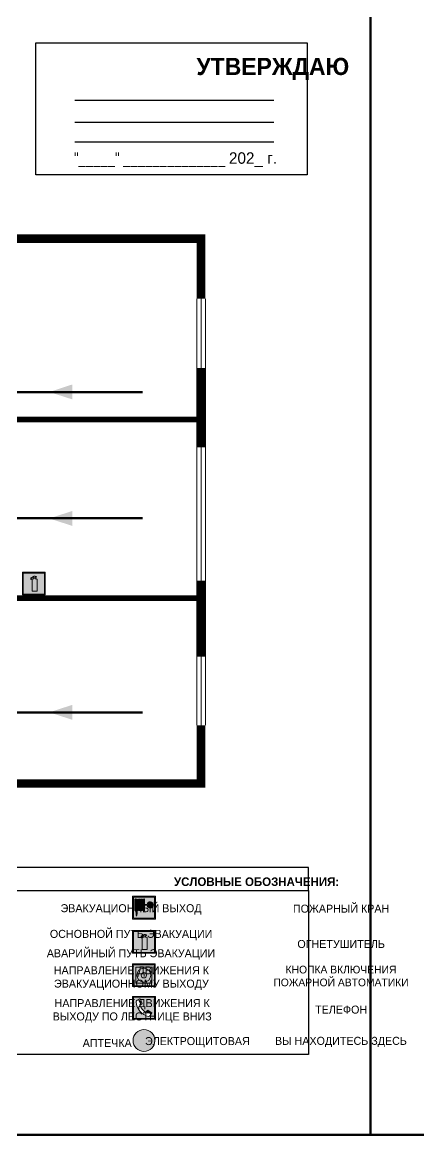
# Model space of a CAD drawing. Header units: millimetres. Extents: x 13810 to 67229, y 12374 to 21950.
# Drawn here: x 29276.1 to 29414.8, y 18689 to 19078.3 of the extents above; entities that cross this region are included whole.
import ezdxf

# ---------------------------------------------------------------- set-up
doc = ezdxf.new("R2010")
doc.units = ezdxf.units.MM
doc.layers.add('План_Штампы', color=7, linetype='Continuous')
doc.styles.add('обычный', font='arial.ttf')

# ---------------------------------------------------------------- blocks, each defined once
blk = doc.blocks.new('A$C37112FD5')
at = {"true_color": 0xf5f5ff}
h = blk.add_hatch(color=7, dxfattribs=at)
h.dxf.hatch_style = 1
h.paths.add_polyline_path([(12.8, -7.4), (0, -7.4), (0, -20.2), (12.8, -20.2)])
h.paths.add_polyline_path([(12.29, -7.91), (12.29, -19.69), (0.51, -19.69), (0.51, -7.91)], flags=16)
h.paths.add_polyline_path([(4.98, -9.04, -0.42597), (5.17, -9.22), (5.17, -12.25), (5.17, -15.29, -0.432244), (4.98, -15.47), (4.83, -15.47, -0.42597), (4.64, -15.29), (4.64, -12.25), (4.64, -9.22, -0.432244), (4.83, -9.04)], flags=0)
h.paths.add_polyline_path([(4.28, -9.22), (4.28, -12.25), (4.28, -15.29, -0.432244), (4.09, -15.47), (3.94, -15.47, -0.42597), (3.75, -15.29), (3.75, -12.25), (3.75, -9.22, -0.432244), (3.94, -9.04), (4.09, -9.04, -0.42597)], flags=0)
h.paths.add_polyline_path([(5.72, -9.04), (5.87, -9.04, -0.42597), (6.06, -9.22), (6.06, -12.25), (6.06, -15.29, -0.432244), (5.87, -15.47), (5.72, -15.47, -0.42597), (5.53, -15.29), (5.53, -12.25), (5.53, -9.22, -0.432244)], flags=0)
h.paths.add_polyline_path([(6.42, -8.9), (6.5, -8.9, -0.42597), (6.69, -9.08), (6.69, -12.03), (8.21, -12.03, -15.824349), (8.21, -12.47), (6.69, -12.47), (6.69, -15.42, -0.432244), (6.5, -15.6), (6.42, -15.6)], flags=0)
h.paths.add_polyline_path([(3.39, -9.22), (3.39, -12.25), (3.39, -15.29, -0.432244), (3.2, -15.47), (3.05, -15.47, -0.42597), (2.85, -15.29), (2.85, -12.25), (2.85, -9.22, -0.432244), (3.05, -9.04), (3.2, -9.04, -0.42597)], flags=0)
h.paths.add_polyline_path([(2.5, -9.22), (2.5, -16.71), (1.96, -16.71), (1.96, -9.22, -0.432244), (2.15, -9.04), (2.31, -9.04, -0.42597)], flags=0)
h.paths.add_polyline_path([(1.61, -8.9), (1.61, -15.6), (1.57, -15.6, -0.42597), (1.37, -15.42), (1.37, -12.03), (1.37, -9.09, -0.432244), (1.57, -8.9)], flags=0)
h.paths.add_polyline_path([(9.76, -10.81), (9.76, -12.03), (8.49, -12.03, -0.336371)], flags=0)
h.paths.add_polyline_path([(8.49, -12.47), (9.76, -12.47), (9.76, -13.7, -0.336371)], flags=0)
h.paths.add_polyline_path([(10.11, -10.81, -0.336371), (11.38, -12.03), (10.11, -12.03)], flags=0)
h.paths.add_polyline_path([(10.11, -12.47), (11.38, -12.47, -0.336371), (10.11, -13.7)], flags=0)
h.paths.add_polyline_path([(2.5, -16.84), (2.5, -17.05), (1.97, -17.05), (1.97, -16.84)], flags=0)
h.paths.add_polyline_path([(2.5, -17.24, -0.033778), (2.24, -18.6, -0.033778), (1.97, -17.24)], flags=0)
h = blk.add_hatch(color=242)
h.dxf.hatch_style = 1
h.paths.add_polyline_path([(12.29, -7.91), (0.51, -7.91), (0.51, -19.69), (12.29, -19.69)])
h.paths.add_polyline_path([(6.42, -15.6), (6.42, -8.9), (6.5, -8.9, -0.42597), (6.69, -9.08), (6.69, -12.03), (8.21, -12.03, -15.824349), (8.21, -12.47), (6.69, -12.47), (6.69, -15.42, -0.432244), (6.5, -15.6)], flags=16)
h.paths.add_polyline_path([(5.87, -15.47), (5.72, -15.47, -0.42597), (5.53, -15.29), (5.53, -12.25), (5.53, -9.22, -0.432244), (5.72, -9.04), (5.87, -9.04, -0.42597), (6.06, -9.22), (6.06, -12.25), (6.06, -15.29, -0.432244)], flags=16)
h.paths.add_polyline_path([(4.98, -15.47), (4.83, -15.47, -0.42597), (4.64, -15.29), (4.64, -12.25), (4.64, -9.22, -0.432244), (4.83, -9.04), (4.98, -9.04, -0.42597), (5.17, -9.22), (5.17, -12.25), (5.17, -15.29, -0.432244)], flags=16)
h.paths.add_polyline_path([(4.09, -15.47), (3.94, -15.47, -0.42597), (3.75, -15.29), (3.75, -12.25), (3.75, -9.22, -0.432244), (3.94, -9.04), (4.09, -9.04, -0.42597), (4.28, -9.22), (4.28, -12.25), (4.28, -15.29, -0.432244)], flags=16)
h.paths.add_polyline_path([(3.2, -15.47), (3.05, -15.47, -0.42597), (2.85, -15.29), (2.85, -12.25), (2.85, -9.22, -0.432244), (3.05, -9.04), (3.2, -9.04, -0.42597), (3.39, -9.22), (3.39, -12.25), (3.39, -15.29, -0.432244)], flags=16)
h.paths.add_polyline_path([(2.5, -17.05), (1.97, -17.05), (1.97, -16.84), (2.5, -16.84)], flags=16)
h.paths.add_polyline_path([(2.5, -17.24, -0.033778), (2.24, -18.6, -0.033778), (1.97, -17.24)], flags=16)
h.paths.add_polyline_path([(2.5, -16.71), (1.96, -16.71), (1.96, -9.22, -0.432244), (2.15, -9.04), (2.31, -9.04, -0.42597), (2.5, -9.22)], flags=16)
h.paths.add_polyline_path([(1.61, -15.6), (1.57, -15.6, -0.42597), (1.37, -15.42), (1.37, -12.03), (1.37, -9.09, -0.432244), (1.57, -8.9), (1.61, -8.9)], flags=16)
h.paths.add_polyline_path([(8.49, -12.47), (9.76, -12.47), (9.76, -13.7, -0.336371)], flags=0)
h.paths.add_polyline_path([(10.11, -13.7), (10.11, -12.47), (11.38, -12.47, -0.336371)], flags=0)
h.paths.add_polyline_path([(8.49, -12.03, -0.336371), (9.76, -10.81), (9.76, -12.03)], flags=0)
h.paths.add_polyline_path([(10.11, -12.03), (10.11, -10.81, -0.336371), (11.38, -12.03)], flags=0)
h = blk.add_hatch(color=7, dxfattribs=at)
h.dxf.hatch_style = 1
h.paths.add_polyline_path([(1.61, -8.9), (1.57, -8.9, 0.432244), (1.37, -9.09), (1.37, -12.03), (1.37, -15.42, 0.42597), (1.57, -15.6), (1.61, -15.6)])
h.paths.add_polyline_path([(2.5, -9.22, 0.42597), (2.31, -9.04), (2.15, -9.04, 0.432244), (1.96, -9.22), (1.96, -16.71), (2.5, -16.71)])
h.paths.add_polyline_path([(2.5, -16.84), (1.97, -16.84), (1.97, -17.05), (2.5, -17.05)])
h.paths.add_polyline_path([(2.5, -17.24), (1.97, -17.24, 0.033778), (2.24, -18.6, 0.033778)])
h.paths.add_polyline_path([(3.39, -12.25), (3.39, -9.22, 0.42597), (3.2, -9.04), (3.05, -9.04, 0.432244), (2.85, -9.22), (2.85, -12.25), (2.85, -15.29, 0.42597), (3.05, -15.47), (3.2, -15.47, 0.432244), (3.39, -15.29)])
h.paths.add_polyline_path([(4.28, -12.25), (4.28, -9.22, 0.42597), (4.09, -9.04), (3.94, -9.04, 0.432244), (3.75, -9.22), (3.75, -12.25), (3.75, -15.29, 0.42597), (3.94, -15.47), (4.09, -15.47, 0.432244), (4.28, -15.29)])
h.paths.add_polyline_path([(5.17, -12.25), (5.17, -9.22, 0.42597), (4.98, -9.04), (4.83, -9.04, 0.432244), (4.64, -9.22), (4.64, -12.25), (4.64, -15.29, 0.42597), (4.83, -15.47), (4.98, -15.47, 0.432244), (5.17, -15.29)])
h.paths.add_polyline_path([(6.06, -12.25), (6.06, -9.22, 0.42597), (5.87, -9.04), (5.72, -9.04, 0.432244), (5.53, -9.22), (5.53, -12.25), (5.53, -15.29, 0.42597), (5.72, -15.47), (5.87, -15.47, 0.432244), (6.06, -15.29)])
h.paths.add_polyline_path([(6.69, -12.47), (8.21, -12.47, 15.824349), (8.21, -12.03), (6.69, -12.03), (6.69, -9.08, 0.42597), (6.5, -8.9), (6.42, -8.9), (6.42, -15.6), (6.5, -15.6, 0.432244), (6.69, -15.42)])
h.paths.add_polyline_path([(8.49, -12.47), (9.76, -12.47), (9.76, -13.7, -0.336371)], flags=16)
h.paths.add_polyline_path([(8.49, -12.03, -0.336371), (9.76, -10.81), (9.76, -12.03)], flags=16)
h.paths.add_polyline_path([(10.11, -12.47), (11.38, -12.47, -0.336371), (10.11, -13.7)], flags=16)
h.paths.add_polyline_path([(10.11, -12.03), (10.11, -10.81, -0.336371), (11.38, -12.03)], flags=16)
h = blk.add_hatch(color=242)
h.dxf.hatch_style = 1
h.paths.add_polyline_path([(9.76, -10.81, 0.336371), (8.49, -12.03), (9.76, -12.03)])
h.paths.add_polyline_path([(10.11, -10.81), (10.11, -12.03), (11.38, -12.03, 0.336371)])
h.paths.add_polyline_path([(11.38, -12.47), (10.11, -12.47), (10.11, -13.7, 0.336371)])
h.paths.add_polyline_path([(9.76, -12.47), (8.49, -12.47, 0.336371), (9.76, -13.7)])
at = {"color": 242, "lineweight": 5}
for p, q in [((0, -20.2), (0, -7.4)), ((0, -7.4), (12.8, -7.4)), ((1.37, -12.03), (1.37, -9.08)), ((1.37, -12.03), (1.37, -15.42)), ((1.57, -8.9), (1.61, -8.9)), ((1.61, -8.9), (1.61, -15.6)), ((1.96, -16.71), (1.96, -9.22)), ((2.15, -9.04), (2.31, -9.04)), ((2.5, -16.71), (2.5, -9.22)), ((2.85, -12.25), (2.85, -9.22)), ((2.85, -12.25), (2.85, -15.29)), ((3.05, -9.04), (3.2, -9.04)), ((3.39, -12.25), (3.39, -9.22)), ((3.39, -12.25), (3.39, -15.29)), ((3.75, -12.25), (3.75, -9.22)), ((3.75, -12.25), (3.75, -15.29)), ((3.94, -9.04), (4.09, -9.04)), ((4.28, -12.25), (4.28, -9.22)), ((4.28, -12.25), (4.28, -15.29)), ((4.64, -12.25), (4.64, -9.22)), ((4.64, -12.25), (4.64, -15.29)), ((4.83, -9.04), (4.98, -9.04)), ((5.17, -12.25), (5.17, -9.22)), ((5.17, -12.25), (5.17, -15.29)), ((5.53, -12.25), (5.53, -9.22)), ((5.53, -12.25), (5.53, -15.29)), ((5.72, -9.04), (5.87, -9.04)), ((6.06, -12.25), (6.06, -9.22)), ((6.06, -12.25), (6.06, -15.29)), ((6.42, -8.9), (6.42, -15.6)), ((6.5, -8.9), (6.42, -8.9)), ((6.69, -12.03), (6.69, -9.08)), ((8.21, -12.03), (6.69, -12.03)), ((9.76, -12.03), (8.49, -12.03)), ((9.76, -10.81), (9.76, -12.03)), ((10.11, -10.81), (10.11, -12.03)), ((11.38, -12.03), (10.11, -12.03)), ((12.8, -20.2), (12.8, -7.4)), ((1.57, -15.6), (1.61, -15.6)), ((1.96, -16.71), (2.5, -16.71)), ((1.97, -16.84), (2.5, -16.84)), ((1.97, -17.05), (1.97, -16.84)), ((2.5, -17.05), (1.97, -17.05)), ((1.97, -17.24), (2.5, -17.24)), ((2.5, -16.84), (2.5, -17.05)), ((3.05, -15.47), (3.2, -15.47)), ((3.94, -15.47), (4.09, -15.47)), ((4.83, -15.47), (4.98, -15.47)), ((5.72, -15.47), (5.87, -15.47)), ((6.42, -15.6), (6.5, -15.6)), ((8.21, -12.47), (6.69, -12.47)), ((6.69, -12.47), (6.69, -15.42)), ((9.76, -12.47), (8.49, -12.47)), ((9.76, -12.47), (9.76, -13.7)), ((11.38, -12.47), (10.11, -12.47)), ((10.11, -12.47), (10.11, -13.7)), ((0, -20.2), (12.8, -20.2))]:
    blk.add_line(p, q, dxfattribs=at)
blk.add_lwpolyline([(0.51, -7.91), (12.29, -7.91), (12.29, -19.69), (0.51, -19.69)], close=True, dxfattribs=at)
for centre, radius, start, end in [((1.56, -9.09), 0.182, 87.10267, 180.60715), ((2.15, -9.22), 0.182, 87.10267, 180.60715), ((2.32, -9.22), 0.182, 359.39285, 92.89733), ((3.04, -9.22), 0.182, 87.10267, 180.60715), ((3.21, -9.22), 0.182, 359.39285, 92.89733), ((3.93, -9.22), 0.182, 87.10267, 180.60715), ((4.1, -9.22), 0.182, 359.39285, 92.89733), ((4.82, -9.22), 0.182, 87.10267, 180.60715), ((4.99, -9.22), 0.182, 359.39285, 92.89733), ((5.71, -9.22), 0.182, 87.10267, 180.60715), ((5.88, -9.22), 0.182, 359.39285, 92.89733), ((6.51, -9.09), 0.182, 359.39285, 92.89733), ((9.93, -12.25), 1.74, 187.23185, 172.76815), ((9.93, -12.25), 1.46, 96.99266, 171.35851), ((9.93, -12.25), 1.46, 8.64149, 83.00734), ((1.56, -15.42), 0.182, 179.39285, 272.89733), ((12.17, -15.98), 10.27, 187.04098, 194.7793), ((-7.7, -15.98), 10.27, 345.2207, 352.95902), ((3.04, -15.29), 0.182, 179.39285, 272.89733), ((3.21, -15.29), 0.182, 267.10267, 0.60715), ((3.93, -15.29), 0.182, 179.39285, 272.89733), ((4.1, -15.29), 0.182, 267.10267, 0.60715), ((4.82, -15.29), 0.182, 179.39285, 272.89733), ((4.99, -15.29), 0.182, 267.10267, 0.60715), ((5.71, -15.29), 0.182, 179.39285, 272.89733), ((5.88, -15.29), 0.182, 267.10267, 0.60715), ((6.51, -15.42), 0.182, 267.10267, 0.60715), ((9.93, -12.25), 1.46, 188.64149, 263.00734), ((9.93, -12.25), 1.46, 276.99266, 351.35851)]:
    blk.add_arc(centre, radius, start, end, dxfattribs=at)
blk = doc.blocks.new('A$C7B8C2D5B')
at = {"lineweight": 0}
h = blk.add_hatch(color=5, dxfattribs=at)
h.dxf.hatch_style = 1
h.paths.add_polyline_path([(1.4, -3.02, 1), (-2.11, -3.02, 1)])
at = {"color": 5, "lineweight": 0}
blk.add_circle((-0.36, -3.02), 1.75, dxfattribs=at)
blk = doc.blocks.new('A$C456E1F9C')
at = {"lineweight": 5}
h = blk.add_hatch(color=242, dxfattribs=at)
h.paths.add_polyline_path([(0.51, -1.47), (0.51, -13.26), (12.29, -13.26), (12.29, -1.47)])
h.paths.add_polyline_path([(5.42, -4.95, -0.254479), (4.78, -5.4), (3.52, -2.53, -0.209735), (4.23, -2.4)], flags=16)
h.paths.add_polyline_path([(8.53, -8.6), (10.87, -10.17), (10.54, -10.76), (8.03, -9.13, -0.192251)], flags=16)
h.paths.add_polyline_path([(4.61, -5.49, 0.005518), (3.87, -5.72, 0.128647), (7.49, -10.01, 0.00809), (7.83, -9.33), (10.47, -10.97, -0.16736), (8.99, -12.25, -0.327862), (1.95, -3.95, -0.166952), (3.36, -2.62)], flags=16)
at = {"color": 242, "lineweight": 5}
for p, q in [((0, -13.77), (0, -0.97)), ((12.8, -0.97), (0, -0.97)), ((4.61, -5.49), (3.36, -2.62)), ((3.52, -2.53), (4.78, -5.4)), ((4.23, -2.4), (5.42, -4.95)), ((12.8, -13.77), (12.8, -0.97)), ((7.83, -9.33), (10.47, -10.97)), ((8.03, -9.13), (10.54, -10.76)), ((10.81, -10.12), (8.53, -8.6)), ((10.54, -10.76), (10.8, -10.3)), ((10.8, -10.3), (10.81, -10.12)), ((0, -13.77), (12.8, -13.77))]:
    blk.add_line(p, q, dxfattribs=at)
blk.add_lwpolyline([(0.51, -1.47), (12.29, -1.47), (12.29, -13.26), (0.51, -13.26)], close=True, dxfattribs=at)
for centre, radius, start, end in [((4.59, -5.34), 2.99, 114.28453, 152.19739), ((11.12, -3.31), 9.19, 183.99153, 256.60086), ((4.02, -3.27), 0.891, 76.32839, 123.70924), ((14.98, -39.1), 35.17, 107.14873, 108.41345), ((13.86, -0.94), 11.08, 205.55365, 234.87622), ((4.68, -4.59), 0.824, 276.9621, 334.07228), ((-13.31, 0.8), 23.44, 332.54871, 334.40268), ((8.94, -9.5), 0.989, 114.40924, 157.93883), ((7.87, -9.46), 3, 291.92908, 329.9329)]:
    blk.add_arc(centre, radius, start, end, dxfattribs=at)
blk = doc.blocks.new('A$C54414219')
at = {"true_color": 0xffffff}
h = blk.add_hatch(color=7, dxfattribs=at)
h.paths.add_polyline_path([(2.39, -9.45), (2.39, -18.3), (11.23, -18.3), (11.23, -9.45)], flags=0)
h.paths.add_polyline_path([(10.71, -13.87, -1), (2.92, -13.87, -1)], flags=0)
h.paths.add_polyline_path([(8.3, -13.87, -1), (5.33, -13.87, -1)], flags=0)
h.paths.add_polyline_path([(0.41, -7.47), (0.41, -20.27), (13.21, -20.27), (13.21, -7.47)])
h.paths.add_polyline_path([(0.92, -19.77), (12.71, -19.77), (12.71, -7.98), (0.92, -7.98)], flags=16)
h.paths.add_polyline_path([(11.23, -9.45), (11.23, -18.3), (2.39, -18.3), (2.39, -9.45)], flags=0)
at = {"lineweight": 5}
h = blk.add_hatch(color=242, dxfattribs=at)
h.paths.add_polyline_path([(12.71, -7.98), (0.92, -7.98), (0.92, -19.77), (12.71, -19.77)])
h.paths.add_polyline_path([(11.23, -18.3), (2.39, -18.3), (2.39, -9.45), (11.23, -9.45)], flags=16)
h.paths.add_polyline_path([(10.71, -13.87, -1), (2.92, -13.87, -1)], flags=0)
h.paths.add_polyline_path([(8.3, -13.87, -1), (5.33, -13.87, -1)], flags=0)
at = {"true_color": 0xffffff}
h = blk.add_hatch(color=7, dxfattribs=at)
h.paths.add_polyline_path([(2.39, -9.45), (2.39, -18.3), (11.23, -18.3), (11.23, -9.45)])
h.paths.add_polyline_path([(10.71, -13.87, -1), (2.92, -13.87, -1)], flags=16)
h.paths.add_polyline_path([(8.3, -13.87, -1), (5.33, -13.87, -1)], flags=0)
at = {"lineweight": 5}
h = blk.add_hatch(color=242, dxfattribs=at)
h.paths.add_polyline_path([(2.92, -13.87, 1), (10.71, -13.87, 1)])
h.paths.add_polyline_path([(8.3, -13.87, -1), (5.33, -13.87, -1)], flags=16)
at = {"color": 242, "lineweight": 5}
for p, q in [((0.41, -20.27), (0.41, -7.47)), ((0.41, -7.47), (13.21, -7.47)), ((0.41, -7.47), (13.21, -7.47)), ((13.21, -20.27), (13.21, -7.47)), ((0.41, -20.27), (13.21, -20.27))]:
    blk.add_line(p, q, dxfattribs=at)
for points in [[(0.92, -7.98), (12.71, -7.98), (12.71, -19.77), (0.92, -19.77)], [(2.39, -9.45), (11.23, -9.45), (11.23, -18.3), (2.39, -18.3)]]:
    blk.add_lwpolyline(points, close=True, dxfattribs=at)
for radius in [3.89, 1.49]:
    blk.add_circle((6.81, -13.87), radius, dxfattribs=at)
blk = doc.blocks.new('A$C3AD82952')
at = {"true_color": 0xf5f5ff}
h = blk.add_hatch(color=7, dxfattribs=at)
h.dxf.hatch_style = 1
h.paths.add_polyline_path([(8.21, 8.73, 0.414214), (7.89, 9.05), (7.22, 9.05), (7.22, 9.92), (7.59, 9.92, 1), (7.57, 10.36), (7.22, 10.36), (7.22, 10.6), (6.43, 10.6), (6.43, 10.36), (6.01, 10.36), (4.74, 9.59), (4.74, 8.69), (4.98, 8.73), (4.98, 9.26), (6.12, 9.91), (6.43, 9.91), (6.43, 9.05), (5.76, 9.05, 0.414214), (5.44, 8.73), (5.44, 2.2), (8.21, 2.2)], flags=0)
h.paths.add_polyline_path([(12.8, 12.8), (0, 12.8), (0, 0), (12.8, 0)])
h.paths.add_polyline_path([(0.51, 12.29), (12.29, 12.29), (12.29, 0.51), (0.51, 0.51)], flags=16)
h.paths.add_polyline_path([(4.74, 9.59), (6.01, 10.36), (6.43, 10.36), (6.43, 10.6), (7.22, 10.6), (7.22, 10.36), (7.59, 10.36, -0.94586), (7.59, 9.92), (7.22, 9.92), (7.22, 9.05), (7.89, 9.05, -0.414214), (8.21, 8.73), (8.21, 2.2), (5.44, 2.2), (5.44, 8.73, -0.414214), (5.76, 9.05), (6.43, 9.05), (6.43, 9.91), (6.12, 9.91), (4.98, 9.26), (4.98, 8.73), (4.74, 8.69)], flags=0)
h = blk.add_hatch(color=242)
h.dxf.hatch_style = 1
h.paths.add_polyline_path([(12.29, 12.29), (0.51, 12.29), (0.51, 0.51), (12.29, 0.51)])
h.paths.add_polyline_path([(4.74, 8.69), (4.74, 9.59), (6.01, 10.36), (6.43, 10.36), (6.43, 10.6), (7.22, 10.6), (7.22, 10.36), (7.59, 10.36, -0.94586), (7.59, 9.92), (7.22, 9.92), (7.22, 9.05), (7.89, 9.05, -0.414214), (8.21, 8.73), (8.21, 2.2), (5.44, 2.2), (5.44, 8.73, -0.414214), (5.76, 9.05), (6.43, 9.05), (6.43, 9.91), (6.12, 9.91), (4.98, 9.26), (4.98, 8.73)], flags=16)
h = blk.add_hatch(color=7, dxfattribs=at)
h.dxf.hatch_style = 1
h.paths.add_polyline_path([(8.21, 8.73, 0.414214), (7.89, 9.05), (7.22, 9.05), (7.22, 9.92), (7.59, 9.92, 1), (7.57, 10.36), (7.22, 10.36), (7.22, 10.6), (6.43, 10.6), (6.43, 10.36), (6.01, 10.36), (4.74, 9.59), (4.74, 8.69), (4.98, 8.73), (4.98, 9.26), (6.12, 9.91), (6.43, 9.91), (6.43, 9.05), (5.76, 9.05, 0.414214), (5.44, 8.73), (5.44, 2.2), (8.21, 2.2)])
at = {"color": 242, "lineweight": 5}
for p, q in [((0, 0), (0, 12.8)), ((0, 12.8), (12.8, 12.8)), ((12.8, 0), (12.8, 12.8)), ((6.01, 10.36), (4.74, 9.59)), ((4.74, 9.59), (4.74, 8.69)), ((4.74, 8.69), (4.98, 8.73)), ((4.98, 9.26), (6.12, 9.91)), ((4.98, 8.73), (4.98, 9.26)), ((5.44, 2.2), (5.44, 8.73)), ((5.76, 9.05), (6.43, 9.05)), ((6.01, 10.36), (6.43, 10.36)), ((6.12, 9.91), (6.43, 9.91)), ((7.22, 10.6), (6.43, 10.6)), ((6.43, 10.6), (6.43, 10.36)), ((6.43, 9.91), (6.43, 9.05)), ((7.22, 10.36), (7.22, 10.6)), ((7.59, 10.36), (7.22, 10.36)), ((7.22, 9.05), (7.22, 9.92)), ((7.59, 9.92), (7.22, 9.92)), ((7.89, 9.05), (7.22, 9.05)), ((8.21, 2.2), (8.21, 8.73)), ((0, 0), (12.8, 0)), ((5.44, 2.2), (8.21, 2.2))]:
    blk.add_line(p, q, dxfattribs=at)
blk.add_lwpolyline([(0.51, 12.29), (12.29, 12.29), (12.29, 0.51), (0.51, 0.51)], close=True, dxfattribs=at)
for centre, radius, start, end in [((5.76, 8.73), 0.32, 90, 180), ((7.58, 10.14), 0.223, 273.18746, 86.81254), ((7.89, 8.73), 0.32, 0, 90)]:
    blk.add_arc(centre, radius, start, end, dxfattribs=at)

msp = doc.modelspace()

# ---------------------------------------------------------------- linework, layer by layer
at = {"color": 2, "lineweight": 100}
for points in [[(28797.88, 19083.98), (29397.88, 19083.98), (29397.88, 18688.98), (28797.88, 18688.98)], [(29397.88, 19083.98), (29997.88, 19083.98), (29997.88, 18688.98), (29397.88, 18688.98)]]:
    msp.add_lwpolyline(points, close=True, dxfattribs=at)
for points in [[(29280.82, 19071.06), (29375.82, 19071.06), (29375.82, 19024.86), (29280.82, 19024.86)], [(29232.49, 18774.44), (29376.26, 18774.44), (29376.26, 18782.49), (29232.49, 18782.49)], [(29232.49, 18774.44), (29376.26, 18774.44), (29376.26, 18717.04), (29232.49, 18717.04)]]:
    msp.add_lwpolyline(points, close=True)
for points in [[(29294.57, 19051.02), (29364.1, 19051.02)], [(29294.57, 19043.26), (29364.1, 19043.26)], [(29294.57, 19036.47), (29364.1, 19036.47)]]:
    msp.add_lwpolyline(points)
at = {"lineweight": 0}
for points, const_width in [([(29273.43, 19002.5), (29338.66, 19002.5), (29338.66, 18981.49)], 3), ([(29338.66, 18957.3), (29338.66, 18929.51)], 3), ([(29338.66, 18939.3), (29079.75, 18939.3)], 2), ([(29338.66, 18882.92), (29338.66, 18856.29)], 3), ([(29338.66, 18876.72), (29097.98, 18876.72)], 2), ([(29338.66, 18832.3), (29338.66, 18811.89), (29271.04, 18811.89)], 3)]:
    msp.add_lwpolyline(points, dxfattribs=dict(at, const_width=const_width))
for points in [[(29337.16, 18832.3), (29337.16, 18981.49)], [(29338.66, 18832.3), (29338.66, 18981.49)], [(29340.16, 18832.3), (29340.16, 18981.49)]]:
    msp.add_lwpolyline(points, dxfattribs=at)
at = {"color": 126, "lineweight": 100, "true_color": 0x008754}
for points in [[(29069.36, 18927.88), (29069.36, 18948.87), (29318.2, 18948.87)], [(29318.2, 18904.75), (29121.89, 18904.75), (29121.89, 18927.88), (29046.6, 18927.88), (29046.6, 18927.88)], [(29072.33, 18903.2), (29072.33, 18903.2), (29087.19, 18903.2), (29087.19, 18866.01), (29217.33, 18866.01), (29217.33, 18836.78), (29318.2, 18836.78)]]:
    msp.add_lwpolyline(points, dxfattribs=at)
at = {"layer": 'План_Штампы', "color": 126, "true_color": 0x008754}
for points in [[(29293.62, 18951.52), (29293.62, 18946.3), (29285.59, 18948.88)], [(29293.62, 18907.26), (29293.62, 18902.04), (29285.59, 18904.62)], [(29293.62, 18839.42), (29293.62, 18834.19), (29285.59, 18836.77)]]:
    msp.add_solid(points, dxfattribs=at)

# ---------------------------------------------------------------- block references
for name, p, xscale, yscale, zscale in [('A$C3AD82952', (29276.18, 18877.85), 0.625, 0.625, 0.625), ('A$C37112FD5', (29314.7, 18777.07), 0.6249984004534781, 0.6249984004534781, 0.6249984004534781), ('A$C3AD82952', (29314.7, 18752.46), 0.625, 0.625, 0.625), ('A$C54414219', (29314.39, 18753.47), 0.625, 0.625, 0.625), ('A$C456E1F9C', (29314.7, 18737.99), 0.625, 0.625, 0.625), ('A$C7B8C2D5B', (29319.48, 18728.53), 2.177419353276491, 2.177419353276491, 2.177419353276491)]:
    msp.add_blockref(name, p, dxfattribs=dict(xscale=xscale, yscale=yscale, zscale=zscale))

# ---------------------------------------------------------------- texts
at = {"lineweight": 0, "attachment_point": 5, "style": 'обычный'}
for s, insert, char_height, width in [('\\pi-18,l18,t18;{\\fProxima Nova Rg|b1|i0|c204|p2;УТВЕРЖДАЮ\\H1.1997x; }', (29363.76, 19061.94), 6, 126.6484), ('{\\fArial Narrow|b0|i0|c204|p34;"_____" ______________ \\fProxima Nova Rg|b0|i0|c204|p2;202_ г. }', (29329.72, 19030.18), 4, 78.6503), ('{\\fProxima Nova Rg|b1|i0|c204|p2;УСЛОВНЫЕ ОБОЗНАЧЕНИЯ:\\H1.1997x; }', (29358.08, 18777.5), 3, 175.1736), ('\\pi-8.4,l8.4,t8.4;{\\fProxima Nova Rg|b0|i0|c204|p2;ЭВАКУАЦИОННЫЙ ВЫХОД\\H1.6404x; }', (29314.19, 18767.84), 2.8, 126.6484), ('\\pi-8.4,l8.4,t8.4;{\\fProxima Nova Rg|b0|i0|c204|p2;ПОЖАРНЫЙ КРАН\\H1.6404x; }', (29387.65, 18768.08), 2.8, 126.6484), ('\\pi-8.4,l8.4,t8.4;{\\fProxima Nova Rg|b0|i0|c204|p2;ОСНОВНОЙ ПУТЬ ЭВАКУАЦИИ \\H1.6404x; }', (29314.2, 18758.86), 2.8, 126.6484), ('\\pi-8.4,l8.4,t8.4;{\\fProxima Nova Rg|b0|i0|c204|p2;ОГНЕТУШИТЕЛЬ\\H1.1997x; }', (29387.67, 18755.72), 2.8, 126.6484), ('\\pi-8.4,l8.4,t8.4;{\\fProxima Nova Rg|b0|i0|c204|p2;АВАРИЙНЫЙ ПУТЬ ЭВАКУАЦИИ \\H1.6404x; }', (29314.14, 18752.08), 2.8, 126.6484), ('\\pi-8.4,l8.4,t8.4;{\\fProxima Nova Rg|b0|i0|c204|p2;НАПРАВЛЕНИЕ ДВИЖЕНИЯ К \\PЭВАКУАЦИОННОМУ ВЫХОДУ}', (29314.29, 18743.79), 2.8, 126.6484), ('\\pi-8.1,l8.1,t8.1;{\\fProxima Nova Rg|b0|i0|c204|p2;КНОПКА ВКЛЮЧЕНИЯ\\PПОЖАРНОЙ АВТОМАТИКИ}', (29387.61, 18744.51), 2.7, 126.6484), ('\\pi-8.4,l8.4,t8.4;{\\fProxima Nova Rg|b0|i0|c204|p2;НАПРАВЛЕНИЕ ДВИЖЕНИЯ К \\PВЫХОДУ ПО ЛЕСТНИЦЕ ВНИЗ}', (29314.58, 18732.31), 2.8, 126.6484), ('\\pi-8.4,l8.4,t8.4;{\\fProxima Nova Rg|b0|i0|c204|p2;ТЕЛЕФОН\\H1.1997x; }', (29387.65, 18732.75), 2.8, 126.6484), ('\\pi-8.4,l8.4,t8.4;{\\fProxima Nova Rg|b0|i0|c204|p2;АПТЕЧКА\\H1.1667x; }', (29305.84, 18721.09), 2.8, 126.6484), ('\\pi-8.4,l8.4,t8.4;{\\fProxima Nova Rg|b0|i0|c204|p2;ЭЛЕКТРОЩИТОВАЯ\\H1.1997x; }', (29337.37, 18721.35), 2.8, 126.6484), ('\\pi-8.4,l8.4,t8.4;{\\fProxima Nova Rg|b0|i0|c204|p2;ВЫ НАХОДИТЕСЬ ЗДЕСЬ\\H1.1997x; }', (29387.59, 18721.43), 2.8, 126.6484)]:
    msp.add_mtext(s, dxfattribs=dict(at, insert=insert, char_height=char_height, width=width))

doc.saveas('drawing.dxf')
